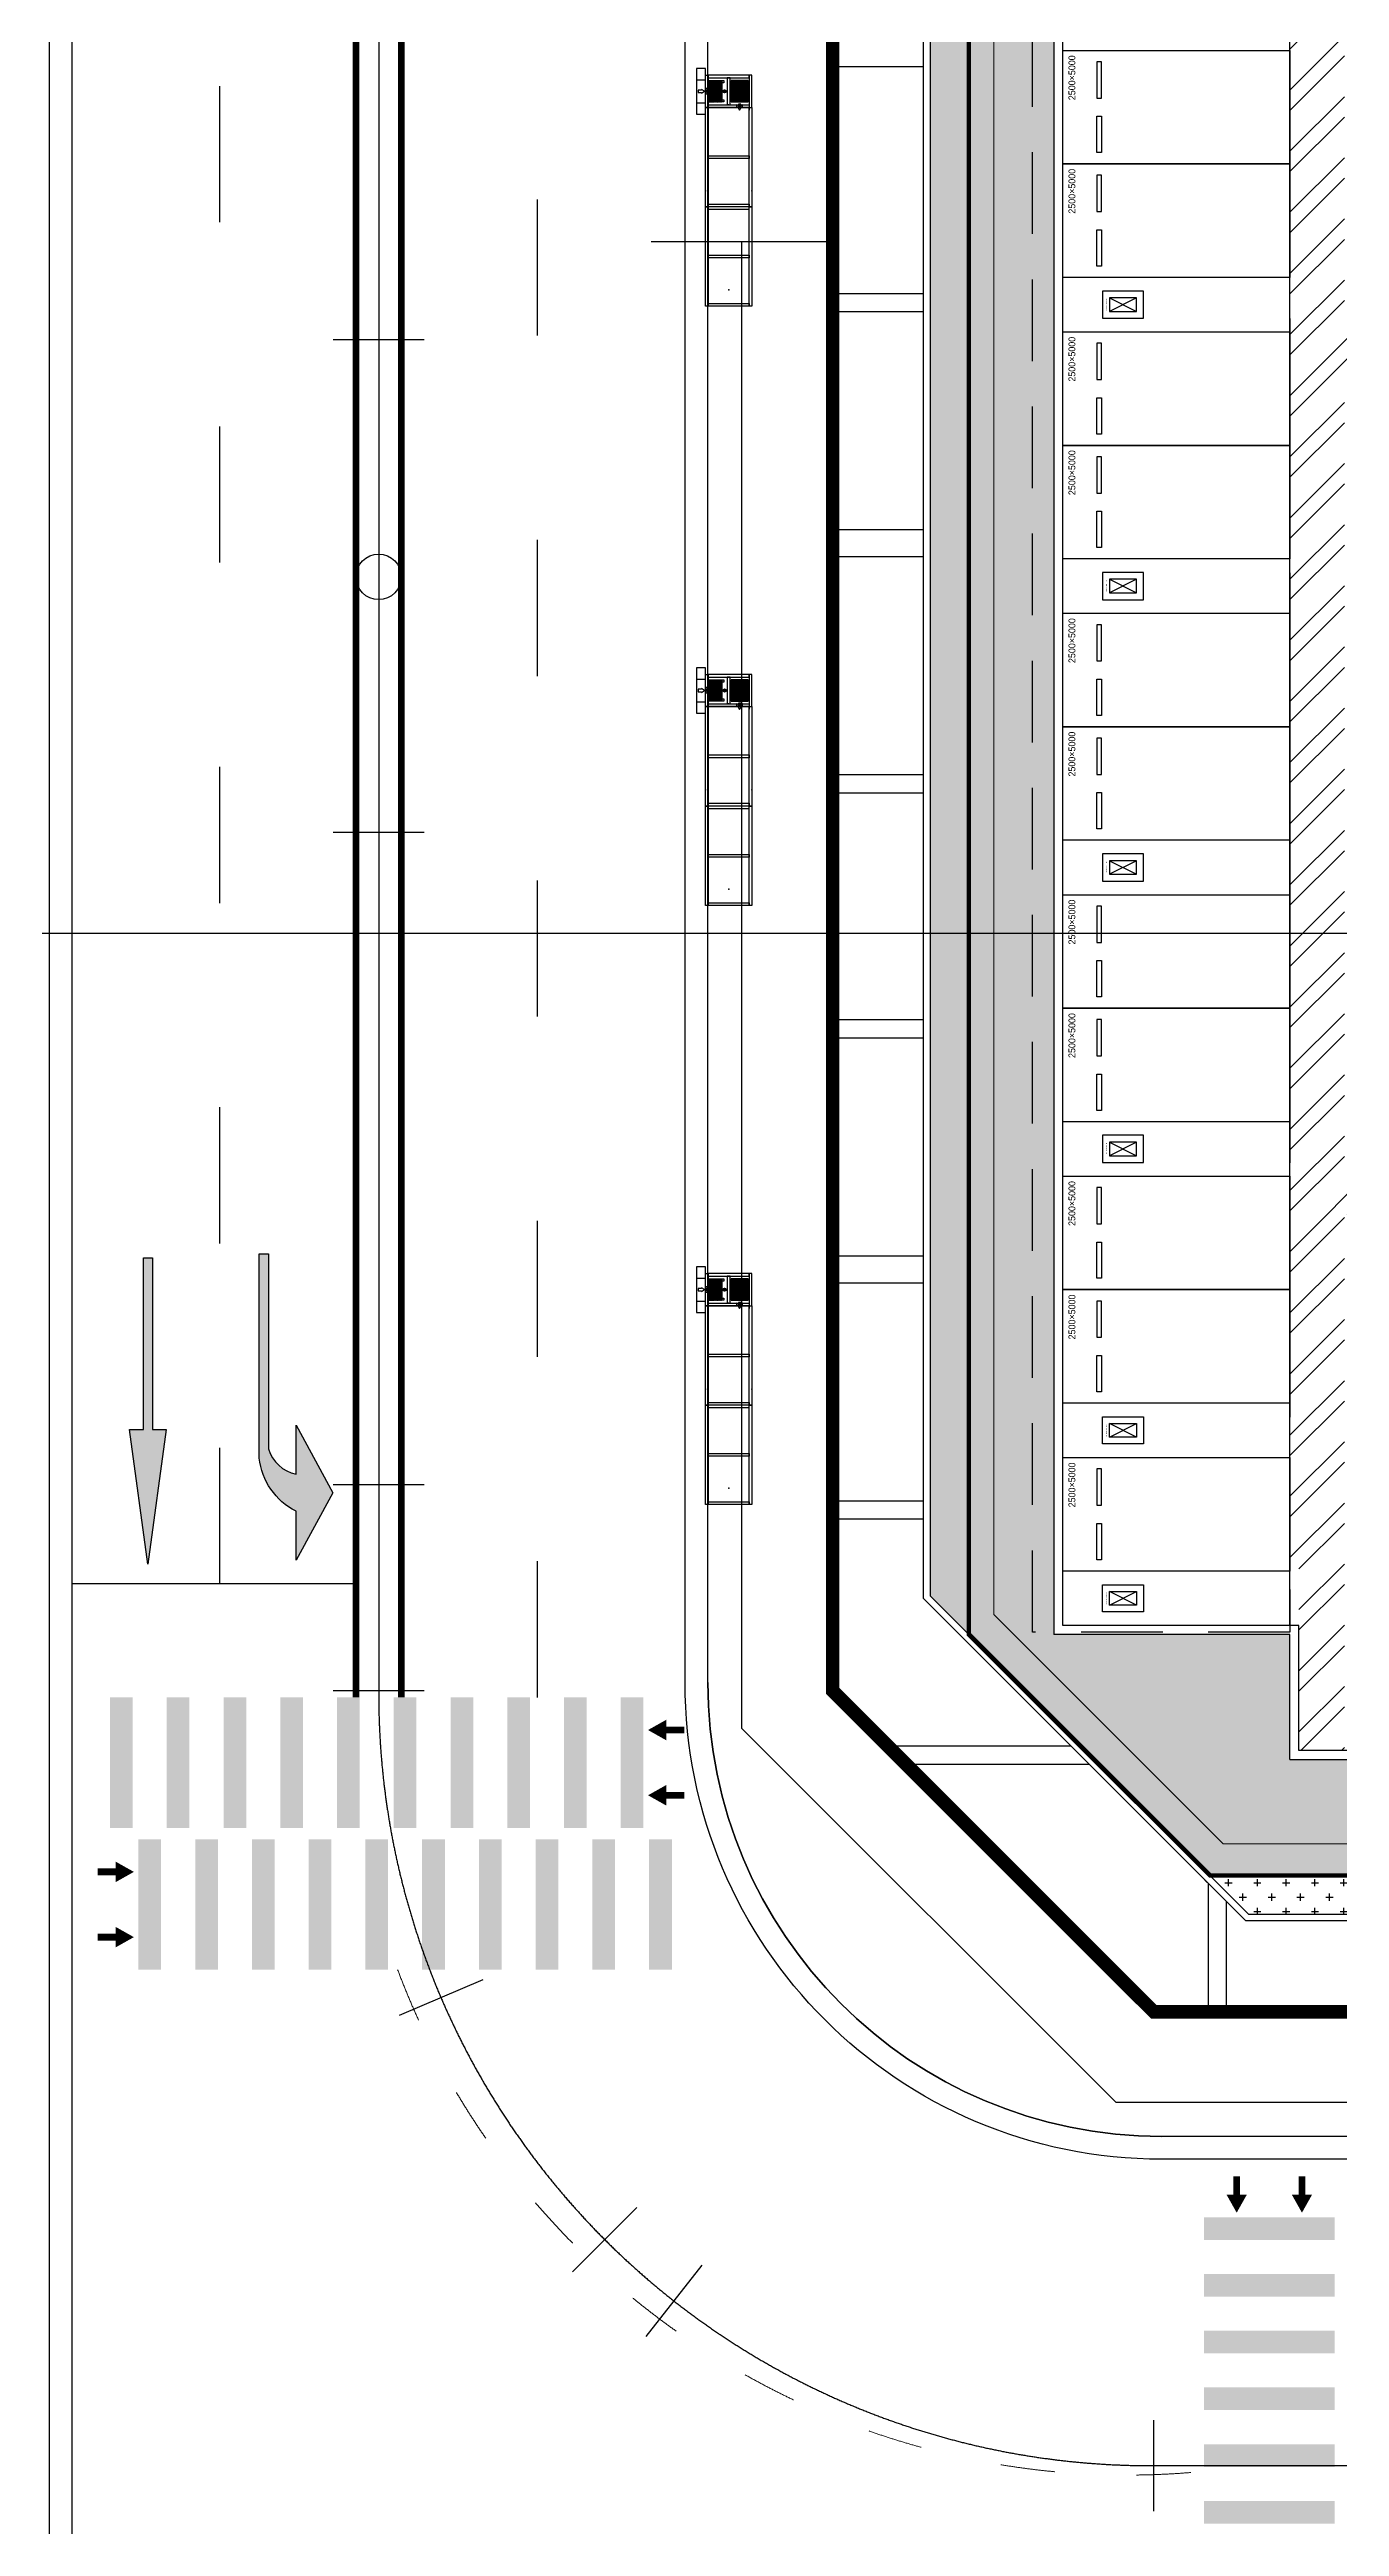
# Model space of a CAD drawing. Header units: millimetres. Extents: x -58335 to 291665, y -66693 to 213307.
# Drawn here: x 10133 to 38546, y -35092 to 19475 of the extents above; entities that cross this region are included whole.
import ezdxf
from ezdxf.enums import TextEntityAlignment as Align
from ezdxf.xclip import XClip

# ---------------------------------------------------------------- set-up
doc = ezdxf.new("R2010")
doc.units = ezdxf.units.MM
doc.header["$LTSCALE"] = 1000
doc.header["$XCLIPFRAME"] = 0
for name, pattern in [('X-SITE$0$ACAD_ISO03W100', [30, 12, -18]), ('X-SITE$0$H1', [1.5, 1, -0.5]), ('X-SITE$0$HID', [2.8, 1.8, -1]), ('X-SITE$0$HIDDEN', [0.375, 0.25, -0.125]), ('X-SITE$0$HIDDEN2', [4.75, 3.17, -1.58]), ('X-SITE$0$PHANTOM2', [1.25, 0.625, -0.125, 0.125, -0.125, 0.125, -0.125])]:
    doc.linetypes.add(name, pattern=pattern)
for name, color, linetype in [('X-SITE$0$-MY-계획선', 253, 'Continuous'), ('X-SITE$0$-MY-녹지', 254, 'Continuous'), ('X-SITE$0$-MY-녹지-건축한계선', 253, 'Continuous'), ('X-SITE$0$-MY-보조선', 253, 'Continuous'), ('X-SITE$0$-MY-포장선', 254, 'Continuous'), ('X-SITE$0$-경계휀스', 5, 'Continuous'), ('X-SITE$0$-보도선', 7, 'Continuous'), ('X-SITE$0$0-교차로_횡단보도', 7, 'Continuous'), ('X-SITE$0$0-노면표시', 7, 'Continuous'), ('X-SITE$0$A-BOUNDARY(PLAN)', 2, 'X-SITE$0$PHANTOM2'), ('X-SITE$0$A-FUR', 252, 'X-SITE$0$H1'), ('X-SITE$0$A-HAT', 252, 'Continuous'), ('X-SITE$0$A-PARK', 8, 'Continuous'), ('X-SITE$0$A-ROAD', 6, 'Continuous'), ('X-SITE$0$A-ROAD-PED', 8, 'Continuous'), ('X-SITE$0$A-전기충전기', 1, 'Continuous'), ('X-SITE$0$PV-COL', 8, 'Continuous'), ('X-SITE$0$PV-주차장', 6, 'Continuous'), ('X-SITE$0$도로중심선', 9, 'Continuous'), ('X-SITE$0$도로체인', 9, 'Continuous'), ('X-SITE$0$식물재배화분', 253, 'Continuous'), ('X-SITE$0$차선계획', 7, 'Continuous')]:
    doc.layers.add(name, color=color, linetype=linetype)
doc.layers.add('X-SITE$0$-교차로 유도선', color=7, linetype='Continuous', lineweight=0)
doc.layers.add('X-SITE$0$-변경 블럭 외곽-', color=252, linetype='Continuous', lineweight=0)
for name, color, linetype, plot in [('X-SITE$0$NOPLOT', 193, 'Continuous', False), ('X-SITE$0$건축한계선(3m)', 193, 'Continuous', False), ('X-SITE$0$차량출입불허구간', 193, 'Continuous', False)]:
    doc.layers.add(name, color=color, linetype=linetype, plot=plot)
doc.styles.add('X-SITE$0$Gtx', font='')
doc.styles.add('X-SITE$0$XA-B2F_PLAN$0$XA-B2F_PLAN$0$Gtx', font='')
doc.styles.get('X-SITE$0$Gtx').set_extended_font_data('Dotum')
doc.styles.get('X-SITE$0$XA-B2F_PLAN$0$XA-B2F_PLAN$0$Gtx').set_extended_font_data('Dotum')
doc.linetypes.add('X-SITE$0$FENCELINE1', pattern='A,6.35,-2.54,[133,ltypeshp.shx,S=2.54,R=0,X=-2.54,Y=0],-2.54,25.4', length=36.83)
pattern_1 = [(0, (-29382.50283462077, 14650.24201058148), (317.5, 317.5), [158.75, -476.25]), (90, (-29303.12783462077, 14570.86701058148), (-317.5, 317.5), [158.75, -476.25])]

# ---------------------------------------------------------------- blocks, each defined once
blk = doc.blocks.new('X-SITE$0$240910_L-1F')
at = {"layer": 'X-SITE$0$-MY-녹지'}
h = blk.add_hatch(dxfattribs=at)
h.set_pattern_fill('CROSS', color=256, scale=50, style=2)
h.set_pattern_definition(pattern_1)
edge = h.paths.add_edge_path()
edge.add_line((18171.06768717058, 114605.2589581707), (18171.06768717058, 166105.2589651806))
edge.add_line((18171.06768717058, 166105.2589651806), (47421.06768719293, 166105.2589651806))
edge.add_line((47421.06768719293, 166105.2589651806), (47421.06768719293, 168105.2683635944))
edge.add_line((47421.06768719293, 168105.2683635944), (46571.06768719293, 168105.2683635944))
edge.add_line((46571.06768719293, 168105.2683635944), (46571.06768719293, 168905.2683635944))
edge.add_line((46571.06768719293, 168905.2683635944), (47283.51614043499, 168905.2683635944))
edge.add_arc((45571.0676871991, 168205.2538673274), 1849.999999992954, 22.23375681939908, 32.7205920081295)
edge.add_line((47127.50333452725, 169205.2579051693), (6313.708088841289, 169205.263055869))
edge.add_line((6313.708088841289, 169205.263055869), (1000, 163891.5556573521))
edge.add_line((1000, 163891.5556573521), (1000, -787.8680817789864))
edge.add_line((1000, -787.8680817789864), (6313.708640024066, -6101.577412132523))
edge.add_line((6313.708640024066, -6101.577412132523), (95101.39821235789, -6101.588946690361))
edge.add_line((95101.39821235789, -6101.588946690361), (95315.62017595035, -5951.589112932794))
edge.add_line((95315.62017595035, -5951.589112932794), (98071.06768724509, -5951.589112932794))
edge.add_line((98071.06768724509, -5951.589112932794), (98071.06768724497, -5401.589332484989))
edge.add_line((98071.06768724497, -5401.589332484989), (96971.04645116255, -5401.589332484989))
edge.add_line((96971.04645116255, -5401.589332484989), (96971.04645116255, -4401.589332484989))
edge.add_line((96971.04645116255, -4401.589332484989), (98071.06768724497, -4401.589332484989))
edge.add_line((98071.06768724497, -4401.589332484989), (98071.06768724136, 31055.25896514455))
edge.add_arc((96271.0676872438, 31055.25896514455), 1799.999999997555, 359.9999999999999, 450.0000000001038)
edge.add_line((96271.06768724055, 32855.2589651421), (91071.06768722646, 32855.2589651422))
edge.add_arc((91071.06768722541, 31055.25896514325), 1799.999999998952, 89.99999999996666, 180.0000000000338)
edge.add_line((89271.06768722646, 31055.25896514219), (89271.06768722832, 30055.25896514195))
edge.add_line((89271.06768722832, 30055.25896514195), (96471.06768722646, 30055.2589651302))
edge.add_line((96471.06768722646, 30055.2589651302), (96471.06768722832, -3544.741034857696))
edge.add_line((96471.06768722832, -3544.741034857696), (8071.06768723391, -3544.741034857463))
edge.add_line((8071.06768723391, -3544.741034857463), (8071.067687230185, -794.741034821549))
edge.add_line((8071.067687230185, -794.741034821549), (2871.067687230185, -794.741034821549))
edge.add_line((2871.067687230185, -794.741034821549), (2871.067687237635, 103855.2589651796))
edge.add_line((2871.067687237635, 103855.2589651796), (49071.06768719482, 103855.2589651788))
edge.add_arc((49071.067687192, 105655.2589651798), 1800.000000000975, 270.0000000000908, 359.9999999999694)
edge.add_line((50871.06768719293, 105655.2589651789), (50871.06768713705, 114605.2589581757))
edge.add_line((50871.06768713705, 114605.2589581757), (18171.06768717058, 114605.2589581707))
h = blk.add_hatch(dxfattribs=at)
h.set_pattern_fill('CROSS', color=256, scale=50, style=2)
h.set_pattern_definition(pattern_1)
edge = h.paths.add_edge_path()
edge.add_line((18171.06768717058, 114605.2589581707), (18171.06768717058, 166105.2589651806))
edge.add_line((18171.06768717058, 166105.2589651806), (47421.06768719293, 166105.2589651806))
edge.add_line((47421.06768719293, 166105.2589651806), (47421.06768719293, 168105.2683635944))
edge.add_line((47421.06768719293, 168105.2683635944), (46571.06768719293, 168105.2683635944))
edge.add_line((46571.06768719293, 168105.2683635944), (46571.06768719293, 168905.2683635944))
edge.add_line((46571.06768719293, 168905.2683635944), (47283.51614043499, 168905.2683635944))
edge.add_arc((45571.0676871991, 168205.2538673274), 1849.999999992954, 22.23375681939908, 32.7205920081295)
edge.add_line((47127.50333452725, 169205.2579051693), (6313.708088841289, 169205.263055869))
edge.add_line((6313.708088841289, 169205.263055869), (1000, 163891.5556573521))
edge.add_line((1000, 163891.5556573521), (1000, -787.8680817789864))
edge.add_line((1000, -787.8680817789864), (6313.708640024066, -6101.577412132523))
edge.add_line((6313.708640024066, -6101.577412132523), (95101.39821235789, -6101.588946690361))
edge.add_line((95101.39821235789, -6101.588946690361), (95315.62017595035, -5951.589112932794))
edge.add_line((95315.62017595035, -5951.589112932794), (98071.06768724509, -5951.589112932794))
edge.add_line((98071.06768724509, -5951.589112932794), (98071.06768724497, -5401.589332484989))
edge.add_line((98071.06768724497, -5401.589332484989), (96971.04645116255, -5401.589332484989))
edge.add_line((96971.04645116255, -5401.589332484989), (96971.04645116255, -4401.589332484989))
edge.add_line((96971.04645116255, -4401.589332484989), (98071.06768724497, -4401.589332484989))
edge.add_line((98071.06768724497, -4401.589332484989), (98071.06768724136, 31055.25896514455))
edge.add_arc((96271.0676872438, 31055.25896514455), 1799.999999997555, 359.9999999999999, 450.0000000001038)
edge.add_line((96271.06768724055, 32855.2589651421), (91071.06768722646, 32855.2589651422))
edge.add_arc((91071.06768722541, 31055.25896514325), 1799.999999998952, 89.99999999996666, 180.0000000000338)
edge.add_line((89271.06768722646, 31055.25896514219), (89271.06768722832, 30055.25896514195))
edge.add_line((89271.06768722832, 30055.25896514195), (96471.06768722646, 30055.2589651302))
edge.add_line((96471.06768722646, 30055.2589651302), (96471.06768722832, -3544.741034857696))
edge.add_line((96471.06768722832, -3544.741034857696), (8071.06768723391, -3544.741034857463))
edge.add_line((8071.06768723391, -3544.741034857463), (8071.067687230185, -794.741034821549))
edge.add_line((8071.067687230185, -794.741034821549), (2871.067687230185, -794.741034821549))
edge.add_line((2871.067687230185, -794.741034821549), (2871.067687237635, 103855.2589651796))
edge.add_line((2871.067687237635, 103855.2589651796), (49071.06768719482, 103855.2589651788))
edge.add_arc((49071.067687192, 105655.2589651798), 1800.000000000975, 270.0000000000908, 359.9999999999694)
edge.add_line((50871.06768719293, 105655.2589651789), (50871.06768713705, 114605.2589581757))
edge.add_line((50871.06768713705, 114605.2589581757), (18171.06768717058, 114605.2589581707))
at = {"layer": 'X-SITE$0$-MY-녹지-건축한계선'}
h = blk.add_hatch(dxfattribs=at)
h.set_pattern_fill('CROSS', color=256, scale=50, style=2)
h.set_pattern_definition(pattern_1)
h.paths.add_polyline_path([(1000.000000003725, 83796.18243039615), (150.0000000037253, 83796.18256030802), (150, 62.1320286502596), (1000, -787.8680817789864)])
h.paths.add_polyline_path([(149.9999999981374, 91096.1824498832), (1000.000000001863, 91096.1824498832), (1000.000000001863, 131996.1827097073), (150, 131996.1827097073)])
h = blk.add_hatch(dxfattribs=at)
h.set_pattern_fill('CROSS', color=256, scale=50, style=2)
h.set_pattern_definition(pattern_1)
h.paths.add_polyline_path([(1000.000000003725, 83796.18243039615), (150.0000000037253, 83796.18256030802), (150, 62.1320286502596), (1000, -787.8680817789864)])
h.paths.add_polyline_path([(149.9999999981374, 91096.1824498832), (1000.000000001863, 91096.1824498832), (1000.000000001863, 131996.1827097073), (150, 131996.1827097073)])
h = blk.add_hatch(dxfattribs=at)
h.set_pattern_fill('CROSS', color=256, scale=50, style=2)
h.set_pattern_definition(pattern_1)
h.paths.add_polyline_path([(20321.0679470636, -6951.5879294388), (20321.06794706546, -6101.587909952039), (20121.06768724322, -6101.588373222155), (20121.06768724136, -6101.579075958114), (6313.717858212069, -6101.586630322156), (7163.719046901911, -6951.587929438916)])
h = blk.add_hatch(dxfattribs=at)
h.set_pattern_fill('CROSS', color=256, scale=50, style=2)
h.set_pattern_definition(pattern_1)
h.paths.add_polyline_path([(20321.0679470636, -6951.5879294388), (20321.06794706546, -6101.587909952039), (20121.06768724322, -6101.588373222155), (20121.06768724136, -6101.579075958114), (6313.717858212069, -6101.586630322156), (7163.719046901911, -6951.587929438916)])
at = {"layer": 'X-SITE$0$-MY-계획선'}
for p, q in [((0, 0), (0, 83946.18257979507)), ((0, 0), (0, 83946.18257979507)), ((7101.587006838992, -7101.587929438916), (0, 0)), ((7101.587006838992, -7101.587929438916), (0, 0)), ((20471.06794706546, -7101.587929438916), (7101.587006838992, -7101.587929438916)), ((20471.06794706546, -7101.587929438916), (7101.587006838992, -7101.587929438916))]:
    blk.add_line(p, q, dxfattribs=at)
blk.add_lwpolyline([(6251.585818149149, -6251.586630322039), (6140.795294702053, -6140.796092481818)], dxfattribs=at)
blk.add_lwpolyline([(6251.585818149149, -6251.586630322039), (6140.795294702053, -6140.796092481818)], dxfattribs=at)
at = {"layer": 'X-SITE$0$-MY-보조선'}
for p, q in [((150, 83796.18256030802), (150, 62.13202864862978)), ((150, 83796.18256030802), (150, 62.13202864862978)), ((150, 62.13202864862978), (7163.719046901911, -6951.587929438916)), ((150, 62.13202864862978), (7163.719046901911, -6951.587929438916)), ((7163.719046901911, -6951.587929438916), (20321.06794706546, -6951.587929438916)), ((7163.719046901911, -6951.587929438916), (20321.06794706546, -6951.587929438916))]:
    blk.add_line(p, q, dxfattribs=at)
blk.add_lwpolyline([(6313.717858212069, -6101.586630322156), (6171.413003390655, -5959.281757013174)], dxfattribs=at)
blk.add_lwpolyline([(6313.717858212069, -6101.586630322156), (6171.413003390655, -5959.281757013174)], dxfattribs=at)
at = {"layer": 'X-SITE$0$-MY-포장선'}
for points in [[(-1.862645149230957e-09, 33746.18257979525), (-2000.010543355718, 33746.18257979525)], [(-1.862645149230957e-09, 33746.18257979525), (-2000.010543355718, 33746.18257979525)], [(-0.001183496788144112, 28746.18257979525), (-2000.010543355718, 28746.18257979525)], [(-0.001183496788144112, 28746.18257979525), (-2000.010543355718, 28746.18257979525)], [(-0.001183496788144112, 28346.18257979525), (-2000.010543355718, 28346.18257979525)], [(-0.001183496788144112, 28346.18257979525), (-2000.010543355718, 28346.18257979525)], [(-0.001183496788144112, 23546.18257979525), (-2000.010543355718, 23546.18257979525)], [(-0.001183496788144112, 23546.18257979525), (-2000.010543355718, 23546.18257979525)], [(-0.001183496788144112, 22946.18257979525), (-2000.010543355718, 22946.18257979525)], [(-0.001183496788144112, 22946.18257979525), (-2000.010543355718, 22946.18257979525)], [(-0.0005917493253946304, 18146.18257979525), (-2000.011135103181, 18146.18257979525)], [(-0.0005917493253946304, 18146.18257979525), (-2000.011135103181, 18146.18257979525)], [(-0.0005917493253946304, 17746.18257979525), (-2000.011135103181, 17746.18257979525)], [(-0.0005917493253946304, 17746.18257979525), (-2000.011135103181, 17746.18257979525)], [(-0.001775244250893593, 12746.18257979525), (-2000.011135103181, 12746.18257979525)], [(-0.001775244250893593, 12746.18257979525), (-2000.011135103181, 12746.18257979525)], [(-0.001775244250893593, 12346.18257979525), (-2000.011135103181, 12346.18257979525)], [(-0.001775244250893593, 12346.18257979525), (-2000.011135103181, 12346.18257979525)], [(-0.001775244250893593, 7546.182579795248), (-2000.011135103181, 7546.182579795248)], [(-0.001775244250893593, 7546.182579795248), (-2000.011135103181, 7546.182579795248)], [(-0.001775244250893593, 6946.182579795248), (-2000.011135103181, 6946.182579795248)], [(-0.001775244250893593, 6946.182579795248), (-2000.011135103181, 6946.182579795248)], [(-1.862645149230957e-09, 2146.182579795248), (-2000.010543355718, 2146.182579795248)], [(-1.862645149230957e-09, 2146.182579795248), (-2000.010543355718, 2146.182579795248)], [(-1.862645149230957e-09, 1746.182579795248), (-2000.010543355718, 1746.182579795248)], [(-1.862645149230957e-09, 1746.182579795248), (-2000.010543355718, 1746.182579795248)], [(3253.816997487098, -3253.817420204752), (-776.6913934648037, -3253.817420204752)], [(3253.816997487098, -3253.817420204752), (-776.6913934648037, -3253.817420204752)], [(3653.816945521161, -3653.817420204752), (-376.6914454307407, -3653.817420204752)], [(3653.816945521161, -3653.817420204752), (-376.6914454307407, -3653.817420204752)], [(6271.067687241361, -6271.068501944654), (6271.067687241361, -9101.598472793354)], [(6271.067687241361, -6271.068501944654), (6271.067687241361, -9101.598472793354)], [(6671.067687241361, -6671.068553910591), (6671.067687241361, -9101.598472793354)], [(6671.067687241361, -6671.068553910591), (6671.067687241361, -9101.598472793354)]]:
    blk.add_lwpolyline(points, dxfattribs=at)
at = {"layer": 'X-SITE$0$-경계휀스', "linetype": 'X-SITE$0$FENCELINE1', "lineweight": 0, "ltscale": 0.1}
for points in [[(46571.06768719293, 168505.2679697931), (8160.764254901558, 168505.2629277845), (1550, 161894.4995317128), (1550, -347.9185952674598)], [(46571.06768719293, 168505.2679697931), (8160.764254901558, 168505.2629277845), (1550, 161894.4995317128), (1550, -347.9185952674598)], [(1550, -347.9185952674598), (6603.658197987825, -5401.577449800214), (97004.47036258399, -5401.589332485106)], [(1550, -347.9185952674598), (6603.658197987825, -5401.577449800214), (97004.47036258399, -5401.589332485106)]]:
    blk.add_lwpolyline(points, dxfattribs=at)
blk = doc.blocks.new('X-SITE$0$SITE-2')
at = {"layer": 'X-SITE$0$도로중심선', "color": 252}
blk.add_lwpolyline([(184746.3494462992, 192619.8766052908), (184314.0666754325, 192619.8766571984, 0.4142079704072086), (184297.0669999999, 192602.8766572015), (184297.0669999999, 192435.5697927888, 0.4142179982388057), (184314.0672574644, 192418.5697927907), (184746.3494462992, 192418.569758324)], format="xyb", dxfattribs=at)
at = {"layer": 'X-SITE$0$도로체인', "color": 252}
for p, q in [((184298.0669999999, 192465.4034171133), (184296.0669999999, 192465.4034171133)), ((184298.0669999999, 192454.5466008372), (184296.0669999999, 192454.5466008372)), ((184298.0669999999, 192440.1798992542), (184296.0669999999, 192440.1798992542)), ((184298.0669999999, 192435.6408911457), (184296.0669999999, 192435.6408911457)), ((184299.3589879234, 192429.2710325332), (184297.5204864178, 192428.483687492)), ((184302.7532766454, 192424.2560991454), (184301.3390612271, 192422.8418874389)), ((184304.1876531482, 192422.9841459726), (184302.9527348013, 192421.410940113)), ((184314.138067757, 192419.5697927851), (184314.1380675975, 192417.5697927851))]:
    blk.add_line(p, q, dxfattribs=at)
blk.add_circle((184297.0669999999, 192460.1798992542), 0.5, dxfattribs=at)
blk = doc.blocks.new('X-SITE$0$A$C58c92af8')
at = {"layer": 'X-SITE$0$0-노면표시'}
blk.add_hatch(color=252, dxfattribs=at).paths.add_polyline_path([(302301.9110704139, 298536.7919749653), (302301.9110704139, 299457.6694560384), (302504.4110723212, 299457.6694559788), (302504.4110723212, 295677.6694560682), (302808.1610723212, 295677.6694560086), (302403.1610723212, 292707.669456098), (301998.1610723212, 295677.6694560682), (302301.9110704139, 295677.6694560682), (302301.9110704139, 297726.7919747566)])
h = blk.add_hatch(color=252, dxfattribs=at)
edge = h.paths.add_edge_path()
edge.add_arc((305834.8229401378, 295479.2484587819), 810.0000001424847, 196.3400635067807, 257.9005718443486)
edge.add_line((305665.0398088172, 294687.2423422968), (305665.0398088172, 295767.2423423564))
edge.add_line((305665.0398088172, 295767.2423423564), (306475.0398088172, 294282.2423423564))
edge.add_line((306475.0398088172, 294282.2423423564), (305665.0398088172, 292797.2423423266))
edge.add_line((305665.0398088172, 292797.2423423266), (305665.0398088172, 293877.2423422968))
edge.add_arc((306331.6097133259, 295204.2350197519), 1485.000001217602, 186.1079616003013, 243.3288809322315, ccw=False)
edge.add_line((304855.0398069099, 295046.2276937102), (304855.0398069099, 299547.2423423862))
edge.add_line((304855.0398069099, 299547.2423423862), (305057.5398088172, 299547.242342416))
edge.add_line((305057.5398088172, 299547.242342416), (305057.5398088172, 295251.364861313))
at = {"layer": 'X-SITE$0$-교차로 유도선', "color": 252, "linetype": 'X-SITE$0$ACAD_ISO03W100', "ltscale": 0.1, "flags": 128}
blk.add_lwpolyline([(307903.8013749793, 283772.7456947898, 0.3394785861443853), (325666.9482026771, 272723.1197973525, -1.335002313691842)], format="xyb", dxfattribs=at)
at = {"layer": 'X-SITE$0$-보도선'}
for p, q in [((314735.879102122, 290098.7793629046), (314735.879102122, 456905.619829702)), ((411756.9467893597, 280098.7680571608), (324735.8778029494, 280098.7793629046))]:
    blk.add_line(p, q, dxfattribs=at)
at = {"layer": 'X-SITE$0$-보도선', "color": 252}
for points in [[(300235.8791127875, 262848.7825557922), (300235.8791127875, 481405.6230225896), (485735.8775525764, 481405.598922435, 0.414213600425795), (497735.8791127875, 493405.598922435), (497735.8791127875, 659907.4337765402)], [(411756.9467893596, 280098.7680670436), (324735.8778138831, 280098.7793727552, -0.4142135243206108), (314735.8791127875, 290098.7793727552), (314735.8791127875, 456905.6198395526, -0.4142136004258024), (324735.880411692, 466905.6198395526), (364556.9467893112, 466905.6146660002)]]:
    blk.add_lwpolyline(points, format="xyb", dxfattribs=at)
at = {"layer": 'X-SITE$0$-보도선'}
blk.add_arc((324735.8791021323, 290098.7793629149), 10000.00000001033, 180, 269.999992556161, dxfattribs=at)
at = {"layer": 'X-SITE$0$0-교차로_횡단보도', "color": 252}
for points in [[(301568.7330537513, 286897.7456249928), (301568.7330537513, 289772.7456249928), (302068.7330537513, 286897.7456249928), (302068.7330537513, 289772.7456249928)], [(302818.7330537513, 286897.7456249928), (302818.7330537513, 289772.7456249928), (303318.7330537513, 286897.7456249928), (303318.7330537513, 289772.7456249928)], [(304068.7330537513, 286897.7456249928), (304068.7330537513, 289772.7456249928), (304568.7330537513, 286897.7456249928), (304568.7330537513, 289772.7456249928)], [(305318.7330537513, 286897.7456249928), (305318.7330537513, 289772.7456249928), (305818.7330537513, 286897.7456249928), (305818.7330537513, 289772.7456249928)], [(306568.7330537513, 286897.7456249928), (306568.7330537513, 289772.7456249928), (307068.7330537513, 286897.7456249928), (307068.7330537513, 289772.7456249928)], [(307818.7330537513, 286897.7456249928), (307818.7330537513, 289772.7456249928), (308318.7330537513, 286897.7456249928), (308318.7330537513, 289772.7456249928)], [(309068.7330537513, 286897.7456249928), (309068.7330537513, 289772.7456249928), (309568.7330537513, 286897.7456249928), (309568.7330537513, 289772.7456249928)], [(310318.7330537513, 286897.7456249928), (310318.7330537513, 289772.7456249928), (310818.7330537513, 286897.7456249928), (310818.7330537513, 289772.7456249928)], [(311568.7330537513, 286897.7456249928), (311568.7330537513, 289772.7456249928), (312068.7330537513, 286897.7456249928), (312068.7330537513, 289772.7456249928)], [(312818.7330537513, 286897.7456249928), (312818.7330537513, 289772.7456249928), (313318.7330537513, 286897.7456249928), (313318.7330537513, 289772.7456249928)], [(313418.7330537513, 289053.9956249928), (313818.7330537513, 289278.9956250226), (313818.7330537513, 288828.9956249928), (313818.7330537513, 289278.9956250226)], [(313818.7330537513, 288978.9956249928), (314218.7330537513, 288978.9956249928), (313818.7330537513, 289128.9956249928), (314218.7330537513, 289128.9956249928)], [(313418.7330537513, 287616.4956249928), (313818.7330537513, 287841.4956250226), (313818.7330537513, 287391.4956249928), (313818.7330537513, 287841.4956250226)], [(313818.7330537513, 287541.4956249928), (314218.7330537513, 287541.4956249928), (313818.7330537513, 287691.4956249928), (314218.7330537513, 287691.4956249928)], [(302193.7330537513, 286647.7456249928), (302193.7330537513, 283772.7456249928), (302693.7330537513, 286647.7456249928), (302693.7330537513, 283772.7456249928)], [(303443.7330537513, 286647.7456249928), (303443.7330537513, 283772.7456249928), (303943.7330537513, 286647.7456249928), (303943.7330537513, 283772.7456249928)], [(304693.7330537513, 286647.7456249928), (304693.7330537513, 283772.7456249928), (305193.7330537513, 286647.7456249928), (305193.7330537513, 283772.7456249928)], [(305943.7330537513, 286647.7456249928), (305943.7330537513, 283772.7456249928), (306443.7330537513, 286647.7456249928), (306443.7330537513, 283772.7456249928)], [(307193.7330537513, 286647.7456249928), (307193.7330537513, 283772.7456249928), (307693.7330537513, 286647.7456249928), (307693.7330537513, 283772.7456249928)], [(308443.7330537513, 286647.7456249928), (308443.7330537513, 283772.7456249928), (308943.7330537513, 286647.7456249928), (308943.7330537513, 283772.7456249928)], [(309693.7330537513, 286647.7456249928), (309693.7330537513, 283772.7456249928), (310193.7330537513, 286647.7456249928), (310193.7330537513, 283772.7456249928)], [(310943.7330537513, 286647.7456249928), (310943.7330537513, 283772.7456249928), (311443.7330537513, 286647.7456249928), (311443.7330537513, 283772.7456249928)], [(312193.7330537513, 286647.7456249928), (312193.7330537513, 283772.7456249928), (312693.7330537513, 286647.7456249928), (312693.7330537513, 283772.7456249928)], [(313443.7330537513, 286647.7456249928), (313443.7330537513, 283772.7456249928), (313943.7330537513, 286647.7456249928), (313943.7330537513, 283772.7456249928)], [(301693.7330537513, 286003.9956250226), (301293.7330537513, 286003.9956250226), (301693.7330537513, 285853.9956250226), (301293.7330537513, 285853.9956250226)], [(302093.7330537513, 285928.9956249928), (301693.7330537513, 285703.9956249928), (301693.7330537513, 286153.9956250226), (301693.7330537513, 285703.9956249928)], [(301693.7330537513, 284566.4956250226), (301293.7330537513, 284566.4956250226), (301693.7330537513, 284416.4956250226), (301293.7330537513, 284416.4956250226)], [(302093.7330537513, 284491.4956249928), (301693.7330537513, 284266.4956249928), (301693.7330537513, 284716.4956250226), (301693.7330537513, 284266.4956249928)], [(326460.6999574378, 278820.862908486), (326460.6999574378, 279220.8629084562), (326310.6999574378, 278820.862908486), (326310.6999574378, 279220.8629084562)], [(327898.1999574378, 278820.862908486), (327898.1999574378, 279220.8629084562), (327748.1999574378, 278820.862908486), (327748.1999574378, 279220.8629084562)], [(328541.9499574378, 278320.862908486), (325666.9499574378, 278320.862908486), (328541.9499574378, 277820.862908486), (325666.9499574378, 277820.862908486)], [(326385.6999574378, 278420.862908486), (326160.6999574378, 278820.862908486), (326610.6999574378, 278820.862908486), (326160.6999574378, 278820.862908486)], [(327823.1999574378, 278420.862908486), (327598.1999574378, 278820.862908486), (328048.1999574378, 278820.862908486), (327598.1999574378, 278820.862908486)], [(328541.9499574378, 277070.862908486), (325666.9499574378, 277070.862908486), (328541.9499574378, 276570.862908486), (325666.9499574378, 276570.862908486)], [(328541.9499574378, 275820.862908486), (325666.9499574378, 275820.862908486), (328541.9499574378, 275320.862908486), (325666.9499574378, 275320.862908486)], [(328541.9499574378, 274570.862908486), (325666.9499574378, 274570.862908486), (328541.9499574378, 274070.862908486), (325666.9499574378, 274070.862908486)], [(328541.9499574378, 273320.862908486), (325666.9499574378, 273320.862908486), (328541.9499574378, 272820.862908486), (325666.9499574378, 272820.862908486)], [(328541.9499574378, 272070.862908486), (325666.9499574378, 272070.862908486), (328541.9499574378, 271570.862908486), (325666.9499574378, 271570.862908486)]]:
    blk.add_solid(points, dxfattribs=at)
at = {"layer": 'X-SITE$0$0-노면표시', "color": 252}
blk.add_lwpolyline([(302301.9110704139, 298536.7919749653), (302301.9110704139, 299457.6694560384), (302504.4110723212, 299457.6694559788), (302504.4110723212, 295677.6694560682), (302808.1610723212, 295677.6694560086), (302403.1610723212, 292707.669456098), (301998.1610723212, 295677.6694560682), (302301.9110704139, 295677.6694560682), (302301.9110704139, 297726.7919747566)], close=True, dxfattribs=at)
blk.add_lwpolyline([(305057.5398088172, 295251.364861313, 0.275260511160194), (305665.0398088172, 294687.2423422968), (305665.0398088172, 295767.2423423564), (306475.0398088172, 294282.2423423564), (305665.0398088172, 292797.2423423266), (305665.0398088172, 293877.2423422968, -0.2549940143569445), (304855.0398069099, 295046.2276937102), (304855.0398069099, 299547.2423423862), (305057.5398088172, 299547.242342416)], format="xyb", close=True, dxfattribs=at)
at = {"layer": 'X-SITE$0$NOPLOT', "color": 251, "lineweight": 0}
blk.add_lwpolyline([(487914.811434336, 282848.7581726347), (494985.8791127875, 289919.8236322437), (494985.8791127875, 457084.5287441348), (487914.811434336, 464155.5986393427), (324556.9467893317, 464155.6198627686), (317485.8791127875, 457084.5531041061), (317485.8791127875, 289919.8479907249), (324556.9467893317, 282848.7793947791)], close=True, dxfattribs=at)
at = {"layer": 'X-SITE$0$차선계획', "color": 252}
for points in [[(300735.8791127875, 262848.7824908232), (300735.8791127875, 455905.6197097038, -0.4376450616063035), (325735.8823610023, 480905.6197097038), (485985.8775220588, 480905.59889001, 0.4142136004256382), (498235.8791127875, 493155.5988899802), (498235.8791127875, 659907.4337765402)], [(411756.9470123062, 279598.7680671007), (324735.8777490333, 279598.7793728148, -0.414213524320608), (314235.8791127875, 290098.7793728148), (314235.8791127875, 456905.6198396122, -0.4142136004257941), (324735.8804784492, 467405.6198396122), (364563.3466722908, 467405.6146652272)]]:
    blk.add_lwpolyline(points, format="xyb", dxfattribs=at)
at = {"layer": 'X-SITE$0$차선계획', "color": 252, "linetype": 'X-SITE$0$ACAD_ISO03W100', "ltscale": 0.25, "flags": 128}
for points in [[(303985.8791127875, 292272.7466093337), (303985.8791127875, 455905.6197096442, -0.441146314425162), (325735.8819375709, 477655.6197096442), (488985.8787885383, 477655.5985003149)], [(310985.8791127875, 289772.7453269099), (310985.8791127875, 456905.6198395526, -0.4142136004255838), (324735.8808980659, 470655.6198395526), (486485.8787561134, 470655.5988251006)]]:
    blk.add_lwpolyline(points, format="xyb", dxfattribs=at)
at = {"layer": 'X-SITE$0$차선계획', "color": 252, "const_width": 150}
for points in [[(306985.8791127875, 289772.745781604), (306985.8791127875, 455905.6197096442, -0.4454555486648965), (325735.8815484717, 474655.6197096442), (488985.8788190559, 474655.5985002255)], [(307985.8791127875, 289772.7457166051), (307985.8791127875, 455905.6197096442, -0.4472156584254662), (325735.881418772, 473655.6197096442), (488985.8787561134, 473655.5985002255)]]:
    blk.add_lwpolyline(points, format="xyb", dxfattribs=at)
at = {"layer": 'X-SITE$0$차선계획', "color": 252}
blk.add_lwpolyline([(306985.8791127875, 292272.7466093337), (300735.8791127875, 292272.7466093337)], dxfattribs=at)
at = {"layer": 'X-SITE$0$A-FUR', "ltscale": 10, "xscale": 1000, "yscale": 1000, "zscale": 1000}
blk.add_blockref('X-SITE$0$SITE-2', (-183989581.1208872, -192145721.043155), dxfattribs=at)
blk = doc.blocks.new('X-SITE$0$A$Cae67b6b8')
for points in [[(-11071.06767654419, -142306.9077450037), (-7071.067676544189, -142306.9077450037)], [(29928.93191146851, -183306.924829483), (-828.4269409179688, -183306.9288253784), (-9071.06767654419, -175064.289159894), (-9071.06767654419, -142306.9077450037)]]:
    blk.add_lwpolyline(points)
blk = doc.blocks.new('X-SITE$0$A$Cc6527170')
for p, q in [((350, 525), (50, -75)), ((350, -75), (50, 525))]:
    blk.add_line(p, q)
for points in [[(-100, -225), (500, -225), (500, 675), (-100, 675)], [(50, -75), (350, -75), (350, 525), (50, 525)]]:
    blk.add_lwpolyline(points, close=True)
at = {"linetype": 'Continuous', "style": 'X-SITE$0$Gtx'}
blk.add_text('주차장 PV 캐노피 기둥', height=20, dxfattribs=at).set_placement((200, 588.4053786392324, 2.171613419290421e-09), align=Align.MIDDLE)
blk = doc.blocks.new('X-SITE$0$일반형')
at = {"layer": 'X-SITE$0$A-PARK'}
for p, q in [((-4250, 2250), (-4250, 1450)), ((-4150, 2250), (-4250, 2250)), ((-4150, 1450), (-4150, 2250)), ((-4250, 1450), (-4150, 1450)), ((-4250, 250), (-4250, 1050)), ((-4250, 1050), (-4150, 1050)), ((-4150, 1050), (-4150, 250)), ((-4150, 250), (-4250, 250))]:
    blk.add_line(p, q, dxfattribs=at)
blk.add_lwpolyline([(0, 2500), (0, 0), (-5000, 0), (-5000, 2500)], close=True, dxfattribs=at)
at = {"layer": 'X-SITE$0$NOPLOT', "ltscale": 10, "style": 'X-SITE$0$XA-B2F_PLAN$0$XA-B2F_PLAN$0$Gtx'}
blk.add_text('2500×5000', height=150, rotation=90, dxfattribs=at).set_placement((-4801.009166591335, 1898.505715081468), align=Align.MIDDLE_CENTER)
blk = doc.blocks.new('X-SITE$0$s4')
at = {"layer": 'X-SITE$0$식물재배화분'}
h = blk.add_hatch(dxfattribs=at)
h.set_pattern_fill('HONEY', color=8, scale=0.1, style=0)
h.set_pattern_definition([(180, (256.3492690573912, 35.19128920379444), (-0.01875, 0.0108253175), [0.0125, -0.025]), (60.00000000000001, (256.3492690573912, 35.19128920379444), (0.01874999995903225, 0.01082531757095823), [0.01249999999999999, -0.02499999999999998]), (120, (256.3492690573912, 35.19128920379444), (-4.096775330677789e-11, 0.02165063507095822), [-0.025, 0.0125])])
h.paths.add_polyline_path([(0.2350399999413639, 1.136971153871855), (0.2350399999413639, 0.959471153881168), (-0.2349600000306964, 0.959471153881168), (-0.2349600000306964, 1.136971153871855)])
h = blk.add_hatch(dxfattribs=at)
h.set_pattern_fill('HONEY', color=8, scale=0.1, style=0)
h.set_pattern_definition([(180, (256.3492690573912, 34.99378920378513), (-0.01875, 0.0108253175), [0.0125, -0.025]), (60.00000000000001, (256.3492690573912, 34.99378920378513), (0.01874999995903225, 0.01082531757095823), [0.01249999999999999, -0.02499999999999997]), (120, (256.3492690573912, 34.99378920378513), (-4.096775330677789e-11, 0.02165063507095822), [-0.025, 0.0125])])
h.paths.add_polyline_path([(0.2350399999413639, 0.9394711538625415), (0.2350399999413639, 0.7619711538718548), (-0.2349600000306964, 0.7619711538718548), (-0.2349600000306964, 0.9394711538625415)])
h = blk.add_hatch(dxfattribs=at)
h.set_pattern_fill('HEX', color=8, scale=0.05, style=0)
h.set_pattern_definition([(180, (0.9305398834403604, 0.2600000469537918), (0, 0.01082531755), [0.00625, -0.0125]), (60.00000000000001, (0.9305398834403604, 0.2600000469537918), (0.00937500000233352, -0.005412658774999998), [0.006249999999999994, -0.01249999999999999]), (120, (0.9242898834636435, 0.2600000469537918), (0.00937500000233352, 0.005412658775000002), [0.00625, -0.0125])])
h.paths.add_polyline_path([(-0.2339599999831989, 0.2610000000277068), (-0.2339599999831989, 0.5590000000083819), (0.2340400000102818, 0.5590000000083819), (0.2340400000102818, 0.2610000000277068)])
at = {"layer": 'X-SITE$0$식물재배화분', "color": 8}
for p, q in [((0.2350399999413639, 1.136971153871855), (-0.2349600000306964, 1.136971153871855)), ((-0.2349600000306964, 1.136971153871855), (-0.2349600000306964, 0.7619711538718548)), ((0.2350399999413639, 0.7619711538718548), (0.2350399999413639, 1.136971153871855)), ((-0.2349600000306964, 0.7619711538718548), (0.2350399999413639, 0.7619711538718548)), ((-0.2349600000306964, 0.2600000000093132), (-0.2349600000306964, 0.5600000000267755)), ((-0.2349600000306964, 0.5600000000267755), (0.2350399999413639, 0.5600000000267755)), ((-0.2339599999831989, 0.2610000000277068), (-0.2339599999831989, 0.5590000000083819)), ((-0.2339599999831989, 0.5590000000083819), (0.2340400000102818, 0.5590000000083819)), ((0.2340400000102818, 0.5590000000083819), (0.2340400000102818, 0.2610000000277068)), ((0.2350399999413639, 0.5600000000267755), (0.2350399999413639, 0.2600000000093132)), ((0.2350399999413639, 0.2600000000093132), (-0.2349600000306964, 0.2600000000093132)), ((0.2340400000102818, 0.2610000000277068), (-0.2339599999831989, 0.2610000000277068))]:
    blk.add_line(p, q, dxfattribs=at)
at = {"layer": 'X-SITE$0$식물재배화분'}
for p, q in [((0.3550399999367073, 0.2600000000093132), (0.3550399999367073, 1.160000000003492)), ((0.3550399999367073, 1.160000000003492), (0.4150399999925867, 1.160000000003492)), ((0.2950399999972433, 0.7100000000209548), (0.2950399999972433, 0.7400000000197906)), ((0.2950399999972433, 0.7100000000209548), (0.2950399999972433, 0.6800000000221189)), ((0.4150399999925867, 0.2600000000093132), (0.3550399999367073, 0.2600000000093132))]:
    blk.add_line(p, q, dxfattribs=at)
at = {"layer": 'X-SITE$0$식물재배화분', "linetype": 'X-SITE$0$HIDDEN', "ltscale": 3}
for p, q in [((2.605039999936707, 1.160000000003492), (2.605039999936707, 0.2600000000093132)), ((0.3550399999367073, 1.012500000011642), (0.2950399999972433, 1.012500000011642)), ((0.3557318758685142, 0.8875000000116415), (0.2950399999972433, 0.8875000000116415))]:
    blk.add_line(p, q, dxfattribs=at)
at = {"layer": 'X-SITE$0$식물재배화분'}
for points in [[(0.3550399999367073, 1.220000000001164), (-0.3549600000260398, 1.220000000001164), (-0.3549600000260398, 1.160000000003492), (0.3550399999367073, 1.160000000003492)], [(-0.2949599999701604, 1.160000000003492), (-0.3549600000260398, 1.160000000003492), (-0.3549600000260398, 0.2600000000093132), (-0.2949599999701604, 0.2600000000093132)], [(0.3550399999367073, 1.160000000003492), (0.3550399999367073, 0.2600000000093132), (0.2950399999972433, 0.2600000000093132), (0.2950399999972433, 1.160000000003492)], [(2.545039999997243, 1.160000000003492), (0.3550399999367073, 1.160000000003492), (0.3550399999367073, 1.220000000001164), (2.545039999997243, 1.220000000001164)], [(4.735039999941364, 1.160000000003492), (2.545039999997243, 1.160000000003492), (2.545039999997243, 1.220000000001164), (4.735039999941364, 1.220000000001164)], [(4.735039999941364, 1.160000000003492), (4.735039999941364, 0.2600000000093132), (4.6750400000019, 0.2600000000093132), (4.6750400000019, 1.160000000003492)], [(-0.3549600000260398, 0.2600000000093132), (0.3550399999367073, 0.2600000000093132), (0.3550399999367073, 0.2000000000116415), (-0.3549600000260398, 0.2000000000116415)], [(2.545039999997243, 0.2000000000116415), (0.3550399999367073, 0.2000000000116415), (0.3550399999367073, 0.2600000000093132), (2.545039999997243, 0.2600000000093132)], [(4.735039999941364, 0.2000000000116415), (2.545039999997243, 0.2000000000116415), (2.545039999997243, 0.2600000000093132), (4.735039999941364, 0.2600000000093132)]]:
    blk.add_lwpolyline(points, close=True, dxfattribs=at)
at = {"layer": 'X-SITE$0$식물재배화분', "linetype": 'X-SITE$0$HIDDEN', "ltscale": 3}
for points in [[(1.480039999936707, 0.2600000000093132), (1.420039999997243, 0.2600000000093132), (1.420039999997243, 1.160000000003492), (1.480039999936707, 1.160000000003492)], [(2.545039999997243, 1.160000000003492), (2.545039999997243, 0.2600000000093132), (2.485039999941364, 0.2600000000093132), (2.485039999941364, 1.160000000003492)], [(3.670039999997243, 0.2600000000093132), (3.610039999941364, 0.2600000000093132), (3.610039999941364, 1.160000000003492), (3.670039999997243, 1.160000000003492)]]:
    blk.add_lwpolyline(points, close=True, dxfattribs=at)
at = {"layer": 'X-SITE$0$식물재배화분', "color": 8}
for points in [[(0.2950399999972433, 0.7400000000197906), (-0.2949599999701604, 0.7400000000197906), (-0.2949599999701604, 0.6800000000221189), (0.2950399999972433, 0.6800000000221189)], [(-0.2349600000306964, 0.5600000000267755), (-0.2349600000306964, 0.6059999999997672), (-0.1849599999841303, 0.6059999999997672), (-0.1849599999841303, 0.5600000000267755)], [(0.1850400000112131, 0.5600000000267755), (0.1850400000112131, 0.6059999999997672), (0.2350399999413639, 0.6059999999997672), (0.2350399999413639, 0.5600000000267755)], [(0.5, 0.2000000000116415), (-0.5, 0.2000000000116415), (-0.5, 0), (0.5, 0)]]:
    blk.add_lwpolyline(points, close=True, dxfattribs=at)
for points in [[(0.2350399999413639, 0.959471153881168), (-0.2349600000306964, 0.959471153881168)], [(0.2350399999413639, 0.9394711538625415), (-0.2349600000306964, 0.9394711538625415)], [(0.03503999998793006, 0.6200000000244472), (-0.03496000007726252, 0.6200000000244472)], [(3.999995533376932e-05, 0.6549999999988358), (3.999995533376932e-05, 0.5850000000209548)]]:
    blk.add_lwpolyline(points, dxfattribs=at)
at = {"layer": 'X-SITE$0$식물재배화분', "color": 7}
for points in [[(0.3504289387492463, 0.9937903715763241), (0.3504289387492463, 0.9772793464071583), (0.2795876532327384, 0.9772793464071583), (0.2795876532327384, 0.9250291056232527), (0.3504289387492463, 0.9250291056232527), (0.3504289387492463, 0.9085180804540869), (0.4175848753657192, 0.9511542260297574)], [(-0.04263614560477436, 0.1073743585438933), (-0.02612512046471238, 0.1073743585438933), (-0.02612512046471238, 0.0365330730273854), (0.02612512034829706, 0.0365330730273854), (0.02612512034829706, 0.1073743585438933), (0.04263614548835903, 0.1073743585438933), (0, 0.1745302951603662)]]:
    blk.add_lwpolyline(points, close=True, dxfattribs=at)
at = {"layer": 'X-SITE$0$식물재배화분', "linetype": 'X-SITE$0$HIDDEN', "ltscale": 3}
for points in [[(0.2950399999972433, 1.012500000011642), (0.3557318758685142, 0.8875000000116415)], [(0.3550399999367073, 1.012500000011642), (0.2950399999972433, 0.8875000000116415)], [(-0.0625, 0.2600000000093132), (-0.0625, 0.2000000000116415)], [(0.06258000002708286, 0.2000000000116415), (-0.0625, 0.2600000000093132)], [(-0.0625, 0.2000000000116415), (0.06258000002708286, 0.2600000000093132)], [(0.06258000002708286, 0.2600000000093132), (0.06258000002708286, 0.2000000000116415)]]:
    blk.add_lwpolyline(points, dxfattribs=at)
at = {"layer": 'X-SITE$0$식물재배화분', "color": 8, "linetype": 'X-SITE$0$HIDDEN2', "ltscale": 0.2}
for points in [[(-0.25, 0), (-0.25, 0), (-0.25, 0.2000000000116415)], [(0.25, 0), (0.25, 0), (0.25, 0.2000000000116415)]]:
    blk.add_lwpolyline(points, dxfattribs=at)
at = {"layer": 'X-SITE$0$식물재배화분', "color": 8}
for points in [[(-0.2339599999831989, 0.4625000000232831), (-0.1939600000623614, 0.4625000000232831, -0.414213562373095), (-0.1814599999925122, 0.4500000000116415), (-0.1814599999925122, 0.3700000000244472, -0.414213562373095), (-0.1939600000623614, 0.3575000000128057), (-0.2339599999831989, 0.3575000000128057)], [(-0.2339599999831989, 0.3625000000174623), (-0.1939600000623614, 0.3625000000174623, 0.414213562373095), (-0.1864599999971688, 0.3700000000244472), (-0.1864599999971688, 0.4500000000116415, 0.414213562373095), (-0.1939600000623614, 0.4575000000186265), (-0.2339599999831989, 0.4575000000186265)], [(0.2340400000102818, 0.4625000000232831), (0.1940399999730289, 0.4625000000232831, 0.414213562373095), (0.181540000019595, 0.4500000000116415), (0.181540000019595, 0.3700000000244472, 0.414213562373095), (0.1940399999730289, 0.3575000000128057), (0.2340400000102818, 0.3575000000128057)], [(0.2340400000102818, 0.3625000000174623), (0.1940399999730289, 0.3625000000174623, -0.414213562373095), (0.1865400000242516, 0.3700000000244472), (0.1865400000242516, 0.4500000000116415, -0.414213562373095), (0.1940399999730289, 0.4575000000186265), (0.2340400000102818, 0.4575000000186265)]]:
    blk.add_lwpolyline(points, format="xyb", dxfattribs=at)
for centre, radius in [((3.999995533376932e-05, 0.6200000000244472), 0.035), ((3.999995533376932e-05, 0.6200000000244472), 0.03), ((-0.2314600000390783, 0.4600000000209548), 0.0025), ((-0.2314600000390783, 0.360000000015134), 0.0025), ((0.2315399999497458, 0.4600000000209548), 0.0025), ((0.2315399999497458, 0.360000000015134), 0.0025)]:
    blk.add_circle(centre, radius, dxfattribs=at)
at = {"layer": 'X-SITE$0$식물재배화분', "linetype": 'X-SITE$0$HIDDEN', "ltscale": 3}
for p in [(2.190039999957662, 1.220000000001164), (2.190039999957662, 0.2000000000116415)]:
    blk.add_point(p, dxfattribs=at)
at = {"layer": 'X-SITE$0$식물재배화분'}
blk.add_point((4.3750400000019, 0.7100000000064028), dxfattribs=at)
blk = doc.blocks.new('X-SITE$0$A$C2afb0e87')
at = {"layer": 'X-SITE$0$식물재배화분', "lineweight": 0, "xscale": 1000, "yscale": 1000, "zscale": 1000, "rotation": 270}
for p in [(-10071.06767082401, -138999.9999882604), (-10071.06767082401, -152199.9999877836), (-10071.06767082401, -165399.9999882604)]:
    blk.add_blockref('X-SITE$0$s4', p, dxfattribs=at)

msp = doc.modelspace()

# ---------------------------------------------------------------- hatches: boundary and pattern name
at = {"layer": 'X-SITE$0$A-ROAD-PED'}
h = msp.add_hatch(dxfattribs=at)
h.set_pattern_fill('ANSI32', color=253, scale=100)
h.set_pattern_definition([(45, (-73835.05096563988, -75193.16484988166), (-673.5192090801866, 673.5192090801866), []), (45, (-73386.03796563961, -75193.16484988166), (-673.5192090801866, 673.5192090801866), [])])
h.paths.add_polyline_path([(112453.5705416378, -6194.983025694499), (112453.5705416378, 12005.01697430568), (118453.5705416378, 12005.01697430568), (118453.5705416378, -17994.9830256952), (119453.5705416378, -17994.9830256952), (119453.5705416378, 15205.01697430442), (118453.5705416378, 15205.0169743044), (118453.5705416378, 13205.01697430521), (112453.5705416378, 13205.01697430521), (112453.5705416378, 32605.01697430562), (111253.5705416378, 32605.01697430559), (111253.5705416378, 13205.01697430521), (38653.57054164342, 13205.01697430521), (38653.57054164342, 32805.01697430521), (45653.57054163411, 32805.01697430527), (45653.57054163399, 34005.01697430533), (38653.57054164342, 34005.01697430509), (38653.57054164342, 89005.01697434136), (37453.57054164342, 89005.01697434136), (37453.57054164342, -13994.9830256952), (37653.57054164342, -13994.9830256952), (37653.57054164342, -17994.9830256952), (38653.57054164342, -17994.9830256952), (38653.57054164342, -6194.983025694499)])
h.paths.add_polyline_path([(111253.5705416378, -4994.983025694964), (38653.57054164342, -4994.983025694964), (38653.57054164342, 12005.01697430568), (111253.5705416378, 12005.01697430568)], flags=16)

# ---------------------------------------------------------------- linework, layer by layer
at = {"layer": 'X-SITE$0$-변경 블럭 외곽-', "color": 8, "lineweight": 0, "elevation": 2.866404379089567e-10}
msp.add_lwpolyline([(204882.5028346878, 150483.9300880898), (197811.4351573427, 157554.9999833331), (34453.57051193982, 157555.021206731), (27382.50283462077, 150483.9544480425), (27382.50283462077, -16680.75066532567), (34453.57051193982, -23751.81926128082), (197811.4351574135, -23751.84048337489), (204882.5028346878, -16680.77502383478), (204882.5028346878, 150483.9300880898)], dxfattribs=at)
at = {"layer": 'X-SITE$0$A-BOUNDARY(PLAN)', "color": 2, "ltscale": 5, "const_width": 300, "elevation": 2.866404379089567e-10}
msp.add_lwpolyline([(204882.5027146497, 150483.9300979618), (197811.4350373045, 157554.9999932051), (34453.57039190165, 157555.021216603), (27382.5027145826, 150483.9544579145), (27382.5027145826, -16680.75065545365), (34453.57039190165, -23751.8192514088), (197811.4350373753, -23751.84047350287), (204882.5027146497, -16680.77501396276), (204882.5027146497, 150483.9300979618)], dxfattribs=at)
at = {"layer": 'X-SITE$0$A-BOUNDARY(PLAN)', "color": 2, "ltscale": 5, "const_width": 100, "elevation": 2.866404379089567e-10}
msp.add_lwpolyline([(196568.7940372386, 154555.0001447769), (35696.21092346206, 154555.0210452875), (30382.50283462077, 149241.3136467706), (30382.50283462077, -15438.11009236053), (35696.21147464484, -20751.81942271395), (196568.7949073137, -20751.8403219413), (201882.5028346878, -15438.13406113163), (201882.5028346878, 149241.289676575)], close=True, dxfattribs=at)
at = {"layer": 'X-SITE$0$A-HAT'}
for p, q in [((32253.57052185654, 89205.01695459732), (32253.57052185468, -15444.9830454028)), ((37453.57052185468, -15444.9830454028), (32253.57052185468, -15444.9830454028)), ((37453.57052185468, -18194.98304543924), (37453.57052185468, -15444.9830454028)), ((37453.57052185468, -18194.98304543924), (125853.5705218491, -18194.98304543924))]:
    msp.add_line(p, q, dxfattribs=at)
at = {"layer": 'X-SITE$0$A-ROAD', "elevation": 2.866404379089567e-10}
msp.add_lwpolyline([(121653.5705218621, -26501.82702920726, 0.4142135623730946), (127653.5705218621, -20501.82702920726), (127653.5705218621, 16405.01695456053, 0.414213562373095), (125653.5705218621, 18405.01695456053), (120453.5705218472, 18405.01695456076, 0.414213562373095), (118453.5705218472, 16405.01695456076), (118453.5705218491, 15205.01695456036), (125653.5705218491, 15205.01695456053), (125653.5705218491, -17994.98304543924), (37653.57052185468, -17994.98304543924), (37653.57052185468, -15244.9830454028), (32453.57052185468, -15244.9830454028), (32453.57052185654, 89005.01695459732), (78453.5705218137, 89005.01695459732, 0.414213562373095), (80453.5705218137, 91005.01695459732), (80453.5705218137, 154305.0152304565, 0.4142135623730781), (74453.5705218137, 160305.0152304561)], format="xyb", dxfattribs=at)
at = {"layer": 'X-SITE$0$A-ROAD-PED'}
for p, q in [((37453.57052185468, -15244.9830454028), (37453.57052185468, 89005.01695459726)), ((37453.57053174905, -15244.98303553078), (37453.57053174905, 89005.01696446928))]:
    msp.add_line(p, q, dxfattribs=at)
at = {"layer": 'X-SITE$0$NOPLOT'}
msp.add_lwpolyline([(0, 178200), (252300, 178200), (252300, 0), (0, 0)], close=True, dxfattribs=at)
at = {"layer": 'X-SITE$0$PV-주차장', "linetype": 'X-SITE$0$HID', "elevation": 2.866404379089567e-10}
msp.add_lwpolyline([(31783.57053174719, 89148.0169546156), (37453.57053174905, 89148.0169546156), (37453.57053174905, -15387.98304542119), (31783.57053174719, -15387.98304542119)], close=True, dxfattribs=at)
at = {"layer": 'X-SITE$0$건축한계선(3m)', "linetype": 'X-SITE$0$HID', "lineweight": 0, "elevation": 2.866404379089567e-10}
for points in [[(35696.21092752635, 154555.0210452877), (30382.50283868506, 149241.3136467708), (30382.50283868506, -15438.11009236029), (35696.21147870913, -20751.81942271383)], [(196568.7940372386, 154555.0001447769), (35696.21092346206, 154555.0210452875), (30382.50283462077, 149241.3136467706), (30382.50283462077, -15438.11009236053), (35696.21147464484, -20751.81942271395)], [(35696.21147464484, -20751.81942271395), (196568.7949073137, -20751.8403219413), (201882.5028346878, -15438.13406113163), (201882.5028346878, 149241.289676575), (196568.7940331743, 154555.0001447767)]]:
    msp.add_lwpolyline(points, dxfattribs=at)

# ---------------------------------------------------------------- block references
msp.add_blockref('X-SITE$0$240910_L-1F', (29382.50283462077, -14650.24201058148))
at = {"layer": 'X-SITE$0$A-PARK'}
for p in [(37453.57052185468, 16955.01695459732), (37453.57052185468, 14455.01695459732), (37453.57052185468, 10755.01695459732), (37453.57052185468, 8255.016954597319), (37453.57052185468, 4555.016954597377), (37453.57052185468, 2055.016954597377), (37453.57052185468, -1644.983045402623), (37453.57052185468, -4144.983045402623), (37453.57052185468, -7844.983045402623), (37453.57052185468, -10344.98304540262), (37453.57052185468, -14044.98304540286)]:
    msp.add_blockref('X-SITE$0$일반형', p, dxfattribs=at)
at = {"layer": 'X-SITE$0$A-전기충전기'}
ref = msp.add_blockref('X-SITE$0$A$C58c92af8', (-290103.3762674975, -306600.5986461655), dxfattribs=at)
XClip(ref).set_block_clipping_path([(231768.32528206886, 239907.43377653998), (581768.3252820689, 519907.4337765401)])
at = {"layer": 'X-SITE$0$PV-COL', "rotation": 90}
for p in [(34003.57052185468, 13655.01695459732), (34003.57052185468, 7455.016954597319), (34003.57052185468, 1255.016954597377), (34003.57052185468, -4944.983045402623)]:
    msp.add_blockref('X-SITE$0$A$Cc6527170', p, dxfattribs=at)
at = {"layer": 'X-SITE$0$PV-COL', "xscale": -1.000000000000001, "rotation": 90}
for p in [(34003.57052185468, -10744.98304540262), (34003.57052185468, -14444.98304540286)]:
    msp.add_blockref('X-SITE$0$A$Cc6527170', p, dxfattribs=at)
at = {"layer": 'X-SITE$0$식물재배화분'}
msp.add_blockref('X-SITE$0$A$C2afb0e87', (34453.57039190165, 157555.0210866706), dxfattribs=at)
at = {"layer": 'X-SITE$0$차량출입불허구간', "linetype": 'X-SITE$0$HID'}
msp.add_blockref('X-SITE$0$A$Cae67b6b8', (34453.57051193982, 157555.021206731), dxfattribs=at)

doc.saveas('drawing.dxf')
